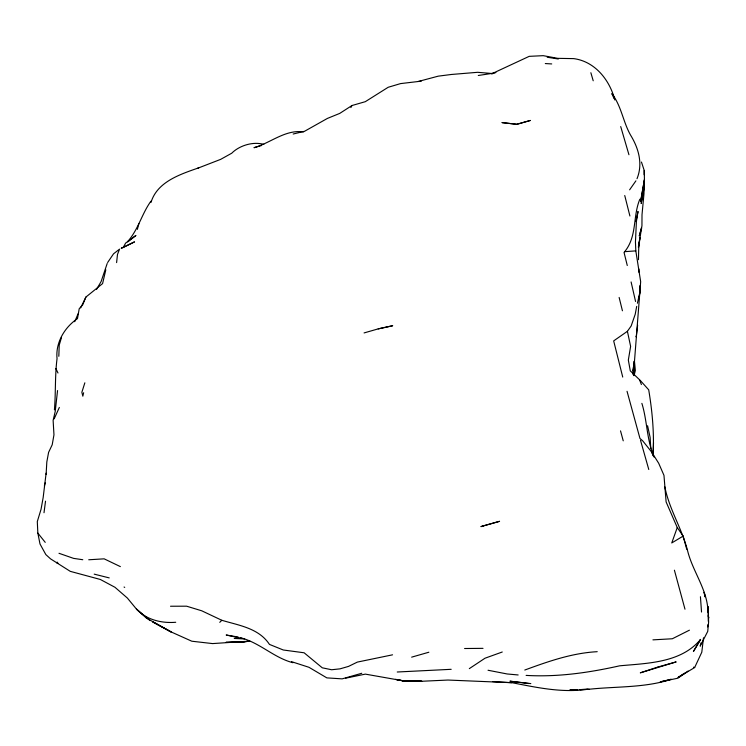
<?xml version="1.0" encoding="UTF-8"?>
<svg xmlns="http://www.w3.org/2000/svg" width="746" height="746" viewBox="0 0 746 746"><rect width="100%" height="100%" fill="white"/><g stroke="black" fill="none" stroke-linecap="round" stroke-linejoin="round"><path stroke-width="1.12" d="M644.171 174.713L644.218 170.461L641.467 162.05M46.112 474.372L46.821 461.96L48.593 452.374L52.201 444.765L53.964 434.843L53.125 420.352L55.232 411.4L57.554 390.55M643.5 186.659L644.106 182.155L643.975 193.708L642.008 214.755L641.942 226.019L639.275 235.96L641.653 227.735L638.399 247.28L639.937 237.582L638.697 248.828L638.483 259.72M105.811 269.81L102.584 283.601L85.902 297.057L82.731 304.769L79.216 308.732L77.472 318.617C64.445 327.485 55.428 342.694 57.041 358.686C54.859 375.639 55.829 392.816 54.421 409.852M634.147 375.126L633.774 367.349M633.382 374.781L633.485 369.167M633.419 374.93L640.665 281.671L635.816 250.88L635.443 241.993L636.422 221.357L638.017 211.454L636.03 221.403M638.818 272.178L638.902 268.998M640.012 380.143L648.703 389.822C652.284 411.307 654.317 433.09 653.067 454.892M58.822 356.29L59.223 345.109L61.452 337.621M643.779 182.63L643.462 191.489L641.215 203.537L642.437 194.538M653.067 454.855L653.515 442.602M707.963 612.335C707.935 590.478 692.969 572.07 687.737 551.313C682.217 529.045 669.255 509.471 664.826 486.83M633.746 369.69L634.287 361.176M644.106 182.155L643.462 191.489L644.451 179.572L644.218 170.461M633.718 369.261L634.268 361.25M46.121 473.197L43.175 497.461L41.049 509.257L37.3 521.566L37.85 533.12L39.995 543.974L45.832 554.576L50.541 558.857L70.273 571.352L100.328 579.465L114.959 587.279L127.352 598.031L136.406 609.016L146.281 618.005L170.965 631.862L191.815 641.215L212.573 643.584L249.5 641.14M116.609 262.611L117.476 254.479L119.546 249.136L113.532 253.826L107.629 262.517M632.72 373.811L633.792 364.598L633.046 370.529M707.609 626.957L707.879 624.7M708.29 621.325L708.206 606.712L708.616 622.127L707.73 631.377L700.168 646.176L701.035 642.931M637.625 325.284L636.189 336.95L636.291 336.353M703.497 637.793L701.799 652.209L694.657 667.539L678.021 677.489L684.446 673.228M44.005 512.735L45.525 501.172M638.93 298.82L640.04 291.248L639.704 285.811M636.702 306.373L635.2 314.318L631.163 325.974L627.405 331.308L613.669 340.894L622.733 377.075M637.401 303.221L639.919 292.18M637 178.732C643.108 163.812 638.613 148.23 630.547 135.082C623.013 121.794 621.437 106.025 611.851 93.604L613.995 98.463M83.645 392.713L82.834 396.182L81.864 392.265L84.848 382.819M421.294 81.146L400.574 83.599L388.19 87.273L365.307 101.68L351.972 105.522L339.747 113.401L327.391 118.427L304.564 131.277L293.178 134.019M44.368 486.028L45.18 482.848M634.007 375.695L635.359 370.51L634.464 361.269M137.348 229.358L138.905 223.641M151.009 202.399C157.219 181.67 180.327 174.275 198.79 167.813M107.191 263.487L101.102 281.559L96.542 289.401M639.835 199.219L639.788 199.341C632.627 216.666 637.28 236.24 624.691 251.672L624.038 252.437L627.274 265.511M677.265 527.543L671.754 542.948L683.131 536.104L677.265 527.543L666.113 501.927L663.968 475.342L658.681 463.247L651.435 451.759L642.688 440.811L639.965 438.462L627.041 391.296M74.721 321.685L78.097 313.777M80.652 307.884L85.902 297.057M54.16 418.86L59.344 407.437M123.239 247.504L134.541 241.853L121.216 248.241L123.239 247.504L125.598 243.112L135.912 235.466L127.855 241.816M350.872 107.555L351.972 105.522M700.55 639.443L693.444 651.472L700.55 639.443C680.977 662.942 647.715 663.213 619.665 665.814C588.902 672.687 557.738 677.237 526.117 675.4M57.2 562.102L56.761 562.838L58.057 563.146M150.897 201.215C141.768 213.878 138.243 229.777 127.557 241.685M629.615 189.82L635.918 180.84M219.753 622.341L221.814 620.28C238.934 625.437 258.759 628.113 269.455 644.404L283.303 649.999L304.116 652.787L322.272 667.81L331.634 669.749L340.017 668.854L348.503 666.411L357.362 662.094L392.555 654.82M688.073 671.046L677.862 678.207L660.238 681.863L671.13 679.252M469.318 668.63L485.012 658.214L502.263 652.004M689.425 630.174L672.332 638.763L652.927 639.863M197.457 168.344L220.676 159.355L231.745 153.21C238.934 145.89 252.624 141.171 263.823 144.388M524.783 670.039C548.245 661.422 572.033 653.048 597.229 651.687M671.12 679.354C644.833 687.933 616.457 686.339 589.191 689.239L580.155 689.602M361.763 673.274L342.144 678.86L326.86 677.881L308.975 667.297L291.565 661.674M261.641 145.479L253.976 147.699C270.742 142.924 285.28 129.291 303.65 131.902M364.076 332.93L378.222 328.865L392.713 325.722L378.213 328.883M411.652 657.151L428.857 652.228M493.777 73.35L491.595 73.845L529.212 56.342L543.228 55.67L557.812 58.347L573.739 58.617C595.066 61.461 609.771 80.12 614.825 99.983M418.217 81.491L438.247 76.157L451.349 74.479L477.673 72.306L491.549 73.472L495.903 72.595M345.715 678.161L365.353 674.123L404.164 680.977L421.788 681.219L401.786 680.585L395.613 679.382L404.164 680.977L401.786 680.585L420.772 681.312L447.964 680.044L512.054 682.711C536.989 687.551 562.036 693.062 587.615 689.285L589.191 689.239M478.279 75.486L491.549 73.472M249.742 641.066L243.149 641.961L225.991 642.325L243.877 641.933L243.149 641.961L249.658 641.103M397.245 672.006L451.181 669.311M624.691 251.672L635.816 250.88M88.727 559.77L104.151 558.838L120.367 566.615M577.861 689.696L569.841 690.013L577.618 689.696M579.838 689.602L587.615 689.285M464.581 648.516L483.016 648.349M170.517 606.237L186.612 606.19L201.756 610.806L221.814 620.28M530.816 683.606L509.91 681.191L528.839 683.532M244.539 638.567L234.235 638.445L244.604 638.809M175.73 622.276C161.472 623.414 146.375 619.842 136.406 609.016L150.03 620.579M545.298 63.559L551.714 63.932M492.556 681.564L511.737 682.693M518.153 674.962L507.159 673.974L488.043 670.253M82.787 559.724L73.602 558.381L58.99 553.29M547.21 57.237L558.306 58.99M238.133 637.019L226.178 635.014L242.096 638.427M94.201 574.14L109.224 577.898M240.622 637.793C259.822 642.688 273.819 657.739 292.973 662.728M693.631 667.138L694.657 667.539M124.069 587.018L124.713 587.4M639.415 379.63L630.286 370.865L628.337 360.066L630.622 346.386L627.405 331.308M37.85 533.12L45.236 542.361M55.847 368.552L57.983 373M651.435 451.759L653.655 456.608M654.13 457.056C646.633 440.047 647.351 421.014 641.877 403.362M639.49 379.723L641.401 384.572M640.516 440.308L648.778 469.495M674.403 570.196L684.987 609.212M620.709 126.568L628.943 154.739M590.86 72.735L593.21 80.782M683.131 536.104L686.74 549.261M623.236 440.83L620.523 430.871M624.747 195.527L629.904 216.004M619.133 297.449L622.434 310.784M635.564 301.487L631.097 281.941M647.575 425.724L650.13 437.417L650.764 448.635M700.429 596.735L701.529 612.037M644.451 179.572L640.646 201.439L644.451 179.572M658.112 666.952L640.31 672.836L676.174 661.898L658.112 666.952M483.063 525.949L480.89 526.611L499.587 521.314L483.063 525.949M530.359 120.46L516.819 124.293L502.123 122.614L516.819 124.293L530.359 120.46M170.965 631.862L152.855 621.996L170.965 631.862M704.998 596.651L704.14 592.277L704.933 596.735M708.7 617.94L708.308 615.711L708.7 617.94"/></g></svg>
